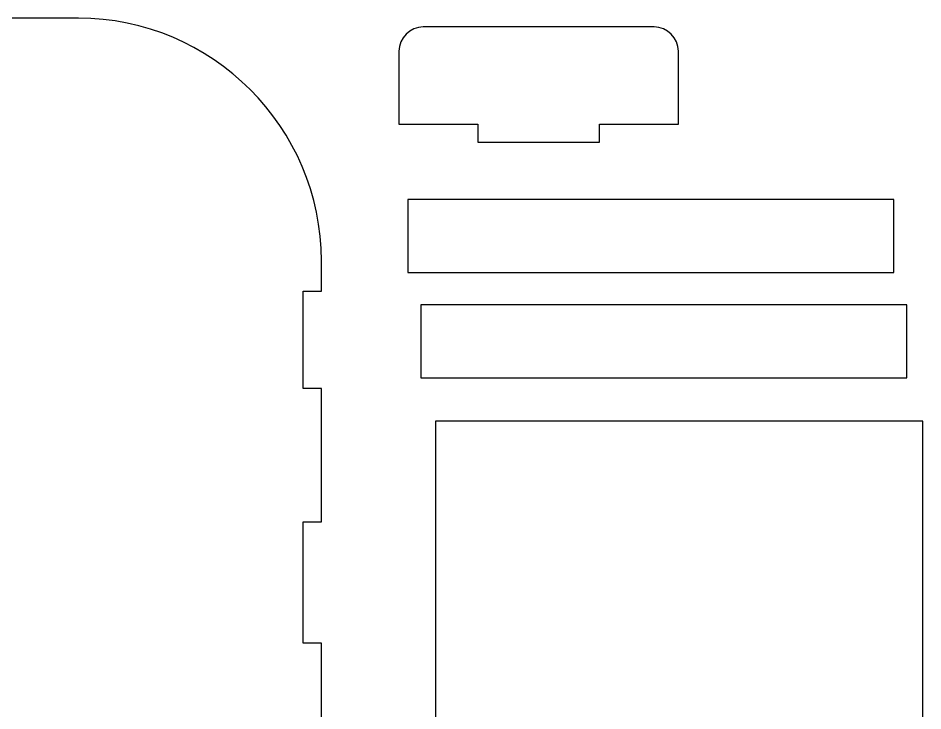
# Model space of a CAD drawing. Header units: millimetres. Extents: x -36 to 627, y -167 to 363.
# Drawn here: x 477.8 to 626.8, y 42.4 to 156.5 of the extents above; entities that cross this region are included whole.
import ezdxf

# ---------------------------------------------------------------- set-up
doc = ezdxf.new("R2010")
doc.units = ezdxf.units.MM
doc.header["$MEASUREMENT"] = 0
doc.layers.add('layer 1', color=7, linetype='Continuous')

msp = doc.modelspace()

# ---------------------------------------------------------------- linework, layer by layer
at = {"layer": 'layer 1', "color": 250, "lineweight": 25}
for points in [[(541.9733, 114.6306), (621.9733, 114.6306), (621.9733, 126.6306), (541.9733, 126.6306), (541.9733, 114.6306)], [(544.09, 97.2739), (624.09, 97.2739), (624.09, 109.2739), (544.09, 109.2739), (544.09, 97.2739)]]:
    msp.add_lwpolyline(points, close=True, dxfattribs=at)
for points, knots in [([(524.7262, 31.4324), (524.7262, 31.4324), (527.7263, 31.4324), (527.7263, 31.4324), (527.7263, 31.4324), (527.7262, 53.5324), (527.7262, 53.5324), (527.7262, 53.5324), (524.7262, 53.5324), (524.7262, 53.5324), (524.7262, 53.5324), (524.7262, 73.5324), (524.7262, 73.5324), (524.7262, 73.5324), (527.7262, 73.5324), (527.7262, 73.5324), (527.7262, 73.5324), (527.7262, 95.5324), (527.7262, 95.5324), (527.7262, 95.5324), (524.7261, 95.5324), (524.7261, 95.5324), (524.7261, 95.5324), (524.7261, 111.5324), (524.7261, 111.5324), (524.7261, 111.5324), (527.7262, 111.5324), (527.7262, 111.5324), (527.7262, 111.5324), (527.7262, 116.5324), (527.7262, 116.5324), (527.7262, 138.5324), (509.7262, 156.5324), (487.7262, 156.5324), (487.7262, 156.5324), (474.726, 156.5323), (474.726, 156.5323), (474.726, 156.5323), (474.726, 153.5321), (474.726, 153.5321), (474.726, 153.5321), (454.7259, 153.5321), (454.7259, 153.5321), (454.7259, 153.5321), (454.7259, 156.5323), (454.7259, 156.5323), (454.7259, 156.5323), (434.7258, 156.5324), (434.7258, 156.5324), (434.7258, 156.5324), (434.7258, 153.5323), (434.7258, 153.5323), (434.7258, 153.5323), (414.7257, 153.5323), (414.7257, 153.5323), (414.7257, 153.5323), (414.7257, 156.5324), (414.7257, 156.5324), (414.7257, 156.5324), (390.7267, 156.5324), (390.7267, 156.5324), (390.7267, 156.5324), (390.7267, 153.5323), (390.7267, 153.5323), (390.7267, 153.5323), (370.7266, 153.5323), (370.7266, 153.5323), (370.7266, 153.5323), (370.7266, 156.5324), (370.7266, 156.5324), (370.7266, 156.5324), (350.7265, 156.5323), (350.7265, 156.5323), (350.7265, 156.5323), (350.7265, 153.5321), (350.7265, 153.5321), (350.7265, 153.5321), (330.7264, 153.5321), (330.7264, 153.5321), (330.7264, 153.5321), (330.7264, 156.5323), (330.7264, 156.5323), (330.7264, 156.5323), (317.7262, 156.5324), (317.7262, 156.5324), (295.7262, 156.5324), (277.7262, 138.5324), (277.7262, 116.5324), (277.7262, 116.5324), (277.726, 111.5324), (277.726, 111.5324), (277.726, 111.5324), (280.726, 111.5324), (280.726, 111.5324), (280.726, 111.5324), (280.726, 95.5324), (280.726, 95.5324), (280.726, 95.5324), (277.726, 95.5324), (277.726, 95.5324), (277.726, 95.5324), (277.7261, 73.5326), (277.7261, 73.5326), (277.7261, 73.5326), (280.7262, 73.5326), (280.7262, 73.5326), (280.7262, 73.5326), (280.7262, 53.5325), (280.7262, 53.5325), (280.7262, 53.5325), (277.7261, 53.5325), (277.7261, 53.5325), (277.7261, 53.5325), (277.977, 31.5494), (277.977, 31.5494), (277.977, 31.5494), (280.6398, 31.5634), (280.6398, 31.5634)], [0, 0, 0, 0, 0.02564103, 0.02564103, 0.02564103, 0.05128205, 0.05128205, 0.05128205, 0.07692308, 0.07692308, 0.07692308, 0.1025641, 0.1025641, 0.1025641, 0.12820513, 0.12820513, 0.12820513, 0.15384615, 0.15384615, 0.15384615, 0.17948718, 0.17948718, 0.17948718, 0.20512821, 0.20512821, 0.20512821, 0.23076923, 0.23076923, 0.23076923, 0.25641026, 0.25641026, 0.25641026, 0.28205128, 0.28205128, 0.28205128, 0.30769231, 0.30769231, 0.30769231, 0.33333333, 0.33333333, 0.33333333, 0.35897436, 0.35897436, 0.35897436, 0.38461538, 0.38461538, 0.38461538, 0.41025641, 0.41025641, 0.41025641, 0.43589744, 0.43589744, 0.43589744, 0.46153846, 0.46153846, 0.46153846, 0.48717949, 0.48717949, 0.48717949, 0.51282051, 0.51282051, 0.51282051, 0.53846154, 0.53846154, 0.53846154, 0.56410256, 0.56410256, 0.56410256, 0.58974359, 0.58974359, 0.58974359, 0.61538462, 0.61538462, 0.61538462, 0.64102564, 0.64102564, 0.64102564, 0.66666667, 0.66666667, 0.66666667, 0.69230769, 0.69230769, 0.69230769, 0.71794872, 0.71794872, 0.71794872, 0.74358974, 0.74358974, 0.74358974, 0.76923077, 0.76923077, 0.76923077, 0.79487179, 0.79487179, 0.79487179, 0.82051282, 0.82051282, 0.82051282, 0.84615385, 0.84615385, 0.84615385, 0.87179487, 0.87179487, 0.87179487, 0.8974359, 0.8974359, 0.8974359, 0.92307692, 0.92307692, 0.92307692, 0.94871795, 0.94871795, 0.94871795, 0.97435897, 0.97435897, 0.97435897, 1, 1, 1, 1]), ([(586.4923, 139.0671), (586.4923, 139.0671), (573.4925, 139.0671), (573.4925, 139.0671), (573.4925, 139.0671), (573.4925, 136.067), (573.4925, 136.067), (573.4925, 136.067), (553.4924, 136.067), (553.4924, 136.067), (553.4924, 136.067), (553.4924, 139.0671), (553.4924, 139.0671), (553.4924, 139.0671), (540.4923, 139.0671), (540.4923, 139.0671), (540.4923, 139.0671), (540.4923, 151.0672), (540.4923, 151.0672), (540.4923, 153.2672), (542.2923, 155.0671), (544.4922, 155.0671), (544.4922, 155.0671), (582.4924, 155.0671), (582.4924, 155.0671), (584.6924, 155.0671), (586.4923, 153.2672), (586.4923, 151.0672), (586.4923, 151.0672), (586.4923, 139.0671), (586.4923, 139.0671)], [0, 0, 0, 0, 0.1, 0.1, 0.1, 0.2, 0.2, 0.2, 0.3, 0.3, 0.3, 0.4, 0.4, 0.4, 0.5, 0.5, 0.5, 0.6, 0.6, 0.6, 0.7, 0.7, 0.7, 0.8, 0.8, 0.8, 0.9, 0.9, 0.9, 1, 1, 1, 1]), ([(546.5047, -159.8645), (546.5047, -159.8645), (546.5047, 90.1355), (546.5047, 90.1355), (546.5047, 90.1355), (626.7547, 90.1355), (626.7547, 90.1355), (626.7547, 90.1355), (626.7547, -159.8645), (626.7547, -159.8645), (626.7547, -159.8645), (546.5047, -159.8645), (546.5047, -159.8645)], [0, 0, 0, 0, 0.25, 0.25, 0.25, 0.5, 0.5, 0.5, 0.75, 0.75, 0.75, 1, 1, 1, 1])]:
    msp.add_open_spline(points, degree=3, knots=knots, dxfattribs=at)

doc.saveas('drawing.dxf')
